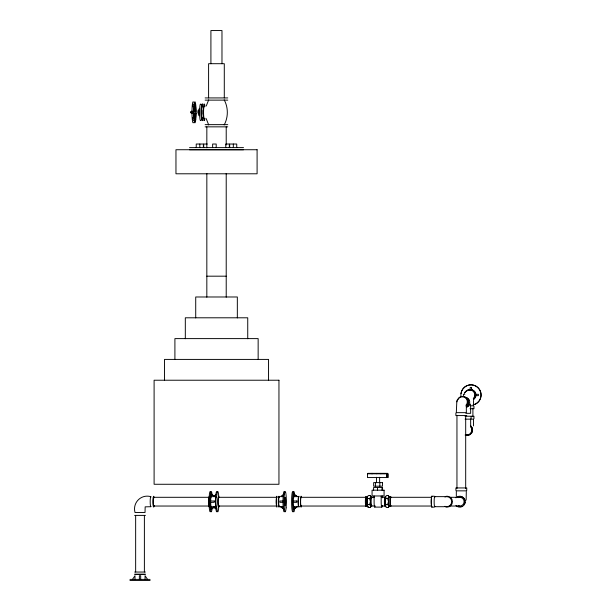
<?xml version="1.0" encoding="UTF-8"?>
<svg xmlns="http://www.w3.org/2000/svg" width="611" height="611" viewBox="0 0 611 611"><rect width="100%" height="100%" fill="white"/><g stroke="black" fill="none" stroke-linecap="round" stroke-linejoin="round"><path stroke-width="0.92" d="M386.61 477.55L386.61 473.792M387.68 477.55L387.68 473.792L367.914 473.792M470.646 419.154L470.661 425.959M471.066 418.734L471.066 416.236L465.024 416.236M387.053 477.55L387.061 473.8M388.13 473.8L388.122 477.55L367.471 477.55L367.463 473.8M193.886 111.523L194.313 105.046L194.695 111.523L192.977 111.523M473.525 425.959L473.54 419.154L465.07 419.154M192.709 117.808L192.595 119.573L192.457 118.633M192.977 113.096L194.695 113.096L194.313 119.573L193.886 113.096M195.314 104.26C195.001 116.525 193.87 108.643 194.886 103.358L195.314 104.26L193.595 104.26M466.147 500.088L466.323 490.847L456.318 490.847L456.318 496.262M192.457 105.986L192.595 105.046L192.709 106.81M198.216 112.752L198.17 111.676L198.239 112.141M471.165 389.948L471.585 387.427L470.264 387.427L469.851 389.948L471.585 389.948L471.585 387.427M456.852 400.869L456.31 412.654L466.338 412.654L466.338 407.239M192.053 112.974L191.923 113.646L191.923 110.973L192.053 111.637M456.921 401.832L457.341 399.739M195.314 120.359L194.886 121.253C193.855 115.968 194.985 108.078 195.314 120.359L193.595 120.359M198.277 113.944L198.17 110.423L198.323 110.973M370.151 507.527L370.74 506.03L369.563 504.556L370.442 501.532L369.556 498.561L370.74 497.041L370.144 495.544L368.372 495.544L367.203 497.041L367.791 498.561L366.906 501.532L367.791 504.556L367.203 506.03L368.38 507.527L370.151 507.527L371.328 506.03M385.862 498.515L387.626 498.515L388.802 497.041A5.194 0.588 -90 0 1 389.39 497.041L388.222 495.544L386.45 495.544L385.266 497.041L385.862 498.515L384.976 501.532A5.194 0.588 -90 0 0 385.854 506.038M385.854 497.041A5.194 0.588 -90 0 0 384.976 501.524L385.854 504.51L385.266 506.03L386.442 507.527L388.214 507.527L388.802 506.03L387.626 504.51L388.512 501.532A5.194 0.588 90 0 1 388.802 497.041L388.222 495.544M206.235 106.024L208.71 99.814M224.168 124.965C228.377 117.213 228.377 107.559 224.168 99.814M464.314 393.285L465.353 391.697M464.795 392.888L465.972 391.116M132.465 579.396L134.985 575.722L134.985 579.396M388.214 507.527L389.39 506.038M213.72 496.132L216.057 494.62M210.673 502.334A5.079 0.573 -90 0 0 211.169 506.702L211.169 509.223L214.82 506.702M211.169 509.223L214.973 506.702L211.169 506.702M284.069 494.116L280.418 496.636L283.153 496.636M293.219 502.334A5.079 0.573 -90 0 0 293.708 506.702L293.708 509.223L297.366 506.702M293.708 509.223L297.511 506.702L293.708 506.702M205.128 97.928L227.758 97.928M205.128 100.128L227.758 100.128M193 111.233L194.718 111.233M193 113.386L194.718 113.386M205.128 124.644L227.758 124.644M205.128 126.844L227.758 126.844M207.305 144.028L203.715 144.028L203.715 147.618M189.555 147.618L243.499 147.618M189.555 149.771L243.499 149.771M206.831 276.18L226.215 276.18M464.811 394.316L463.421 394.316L463.421 395.645M475.511 394.316L478.428 394.316L478.428 395.645L475.511 395.645M469.928 405.803L473.54 405.803L473.54 400.388M470.042 408.713L473.96 408.713L473.96 406.216M465.826 413.326L470.653 413.326L470.638 406.514M466.758 415.564L455.882 415.564L455.882 413.067M471.257 416.236L473.96 416.236L473.96 418.734M367.914 473.349L387.68 473.349M210.673 501.005A5.079 0.573 90 0 1 211.169 496.636L211.322 494.116L214.973 496.636M293.708 496.636L293.708 494.116L297.511 496.636L293.708 496.636A5.079 0.573 90 0 0 293.219 501.005M431.817 496.208L434.299 496.208M150.772 496.636C141.011 493.917 132.327 502.784 135.016 512.492L145.021 512.492L145.166 506.847L150.772 506.702M211.169 496.636L215.729 496.636M434.711 496.636L444.067 496.636M153.193 497.301L209.344 497.301M218.623 497.301L276.768 497.301M301.154 497.301L366.73 497.301M370.526 497.301L374.329 497.301M381.936 497.301L385.732 497.301M390.482 497.301L431.351 497.301M449.803 497.301L459.678 497.301M367.791 498.561L369.556 498.561M283.573 501.005L279.922 501.005L279.922 502.334L283.573 502.334M367.791 504.556L369.563 504.556M385.854 504.51L387.626 504.51M153.193 506.038L209.344 506.038M218.623 506.038L276.768 506.038M301.154 506.038L366.73 506.038M370.526 506.038L375.284 506.038M381.936 506.038L385.732 506.038M388.588 506.038L431.351 506.038M449.803 506.038L459.678 506.038M283.153 506.702L280.418 506.702L284.069 509.223M434.711 506.702L444.067 506.702M374.734 507.099L381.806 507.099M431.817 507.13L434.299 507.13M134.596 515.401L145.449 515.401M134.634 572.049L145.403 572.049M134.634 574.149L145.403 574.149M134.985 574.493L145.051 574.493M129.944 579.396L150.1 579.396M129.944 580.45L150.1 580.45M293.708 494.116L297.366 496.636M280.564 506.702L283.489 508.719M211.169 494.116L214.82 496.636M213.865 507.206L216.057 508.719M213.72 507.206L215.904 508.719M370.144 495.544L371.32 497.026M147.572 579.396L145.051 575.722L145.051 579.396M208.71 124.965L206.19 118.595M367.532 496.537A5.003 0.565 -90 0 0 366.936 502.525A5.003 0.565 -90 0 0 367.746 506.015L368.38 507.527M387.626 498.515L388.512 501.532A5.194 0.588 -90 0 0 388.871 506.328A5.194 0.588 -90 0 0 389.513 505.205M470.508 404.085L470.585 405.208M472.906 408.194L472.906 416.755M466.743 490.434L466.743 487.937L455.898 487.937L455.898 490.434M465.689 415.564L465.689 488.487M456.952 415.564L456.952 488.487M384.006 473.349L384.006 473.792M382.562 490.19L382.562 487.517L373.588 487.517L373.588 490.19M382.433 495.972L382.433 497.828M382.012 487.517L382.012 490.19M381.951 473.349L381.951 473.792M381.172 495.972L381.172 501.532A5.56 0.626 -90 0 0 381.562 506.672A5.56 0.626 -90 0 0 382.249 505.465M380.241 473.349L380.241 473.792M379.851 482.621L379.851 486.188M379.622 477.283L379.622 482.621M377.522 487.517L377.522 490.19M376.811 473.349L376.811 473.792M376.529 477.283L376.529 482.621M375.429 482.621L375.429 486.188M374.1 495.972L374.1 501.532A5.56 0.626 -90 0 0 374.894 506.909M372.573 473.349L372.573 473.792M371.198 473.349L371.198 473.792M293.86 494.116L293.86 496.636A5.079 0.573 90 0 1 294.006 496.98M293.86 509.223L293.86 506.702A5.079 0.573 -90 0 0 294.006 506.359M268.55 380.386L268.55 359.413L164.504 359.413L164.504 380.386M258.148 359.551L258.148 338.609L174.906 338.609L174.906 359.551M247.738 338.723L247.738 317.796L185.316 317.796L185.316 338.723M237.335 317.903L237.335 296.984L195.719 296.984L195.719 317.903M236.74 147.618L236.74 144.028L229.667 144.028L229.667 147.618M233.326 144.028L233.326 147.618M229.331 147.618L229.331 144.028L225.765 144.028L225.765 147.618M226.215 126.844L226.215 144.937M226.215 173.471L226.215 297.175M224.29 97.928L224.29 63.697L208.595 63.697L208.595 97.928M221.976 63.697L221.976 30.55L210.91 30.55L210.91 63.697M216.202 147.618L216.202 144.028L212.636 144.028L212.636 147.618M211.322 494.116L211.322 496.636A5.079 0.573 90 0 1 211.467 496.98M211.322 509.223L211.322 506.702A5.079 0.573 -90 0 0 211.467 506.359M206.839 126.844L206.831 147.793M206.839 173.471L206.831 297.175M203.371 147.618L203.371 144.028L196.23 144.028L196.23 147.618M199.805 144.028L199.805 147.618M144.387 515.837L144.387 571.995M140.683 579.396L140.683 575.722L139.361 575.722L139.361 579.396M135.65 515.837L135.65 571.995M193.481 122.483A10.532 1.191 -90 0 1 191.976 112.309A10.532 1.191 -90 0 1 193.481 102.136M202.539 119.458A8.256 0.932 90 0 1 201.141 112.309A8.256 0.932 90 0 1 202.539 105.153M200.752 120.283A8.256 0.932 -90 0 1 199.576 112.309A8.256 0.932 -90 0 1 200.752 104.328M199.385 114.753A3.46 0.39 90 0 1 198.827 114.753A3.46 0.39 90 0 1 198.827 109.865A3.46 0.39 90 0 1 199.385 109.865M202.485 118.572A7.233 0.817 -90 0 1 201.263 113.249A7.233 0.817 -90 0 1 202.287 105.321M204.929 118.198A8.333 0.939 90 0 1 203.593 118.198A8.333 0.939 90 0 1 203.593 106.413A8.333 0.939 90 0 1 204.929 106.413M202.944 120.352A8.333 0.939 -90 0 1 201.752 112.309A8.333 0.939 -90 0 1 202.944 104.26M202.485 119.29A7.233 0.817 -90 0 1 202.119 117.419M201.905 114.181A7.233 0.817 -90 0 1 201.905 110.438M202.119 107.192A7.233 0.817 -90 0 1 202.485 105.321M204.441 118.381A6.286 0.71 -90 0 1 203.555 111.485A6.286 0.71 -90 0 1 204.616 106.864M284.291 511.743A10.166 1.153 -90 0 1 283 500.34A10.166 1.153 -90 0 1 284.581 492.283M279.487 506.359A5.079 0.573 90 0 1 278.692 501.669A5.079 0.573 90 0 1 279.487 496.98M279.296 505.977A5.43 0.611 -90 0 1 278.471 505.335A5.43 0.611 -90 0 1 278.471 498.003A5.43 0.611 -90 0 1 279.296 497.362M277.073 506.687A5.43 0.611 -90 0 1 276.225 501.669A5.43 0.611 -90 0 1 277.073 496.651M276.646 497.629A4.369 0.496 -90 0 1 277.027 497.629M277.027 505.709A4.369 0.496 -90 0 1 276.646 505.709M276.447 504.327A4.369 0.496 -90 0 1 276.447 499.011M212.154 507.856A10.166 1.153 90 0 1 210.467 509.162A10.166 1.153 90 0 1 210.467 494.177A10.166 1.153 90 0 1 212.154 495.483M210.352 511.743A10.166 1.153 -90 0 1 209.061 500.34A10.166 1.153 -90 0 1 210.642 492.283M216.34 506.359A5.079 0.573 -90 0 1 215.546 501.669A5.079 0.573 -90 0 1 216.34 496.98M216.699 506.687A5.43 0.611 90 0 1 215.851 502.379A5.43 0.611 90 0 1 216.538 496.285M218.921 505.977A5.43 0.611 90 0 1 218.096 505.335A5.43 0.611 90 0 1 218.096 498.003A5.43 0.611 90 0 1 218.921 497.362M218.738 505.709A4.369 0.496 -90 0 1 218.051 501.669A4.369 0.496 -90 0 1 218.738 497.629M466.224 391.422A5.033 5.003 -90 0 1 473.304 391.422A5.033 5.003 -90 0 1 473.304 398.54M468.018 389.933A5.461 5.423 -90 0 1 473.93 398.838M466.254 391.116A5.461 5.423 -90 0 1 467.384 390.253M466.56 397.853A5.033 5.018 -90 0 1 467.69 398.509M468.186 398.945A5.033 5.018 -90 0 1 469.271 400.579M469.271 404.429A5.033 5.018 -90 0 1 468.186 406.063M467.446 399.411A4.369 4.353 -90 0 1 466.033 406.536M464.368 397.043A5.461 5.438 -90 0 1 466.445 407.545M470.401 426.409A5.033 5.003 -90 0 1 465.567 434.833M471.028 426.111A5.461 5.423 -90 0 1 465.116 435.017M460.915 396.31A10.166 10.097 -90 0 1 469.317 384.945A10.166 10.097 -90 0 1 480.842 393.072A10.166 10.097 -90 0 1 473.113 404.902M472.853 390.292A5.079 5.041 -90 0 1 475.923 394.316M475.923 395.645A5.079 5.041 -90 0 1 473.999 399.006M461.03 393.652A10.166 10.097 -90 0 1 471.196 384.815A10.166 10.097 -90 0 1 481.094 393.95A10.166 10.097 -90 0 1 473.227 404.902M473.441 390.956A5.079 5.041 -90 0 1 474.373 391.888M475.03 393.041A5.079 5.041 -90 0 1 475.373 394.316M475.373 395.645A5.079 5.041 -90 0 1 475.03 396.921M474.373 398.074A5.079 5.041 -90 0 1 473.441 399.006M469.714 389.948A5.079 5.041 -90 0 1 471.028 389.948M468.27 389.963A5.43 5.392 -90 0 1 473.617 399.288M468.026 389.963A5.43 5.392 -90 0 1 473.38 399.288M371.878 505.427A4.453 0.504 -90 0 1 371.129 501.455A4.453 0.504 -90 0 1 371.893 497.721M371.45 505.205A5.186 0.588 -90 0 1 370.617 505.205A5.186 0.588 -90 0 1 370.617 497.866A5.186 0.588 -90 0 1 371.45 497.866M366.325 505.289A5.003 0.565 -90 0 1 365.554 505.16A5.003 0.565 -90 0 1 365.5 498.416A5.003 0.565 -90 0 1 366.264 497.362M367.791 506.03A5.194 0.588 -90 0 1 366.913 502.211A5.194 0.588 -90 0 1 367.646 496.522M367.035 503.869A4.674 0.527 -90 0 1 367.035 499.202M367.356 497.018A4.674 0.527 -90 0 1 367.494 496.865M370.793 505.213A4.246 0.481 -90 0 1 370.617 499.408A4.246 0.481 -90 0 1 371.274 497.858M371.152 505.641A4.246 0.481 -90 0 1 370.908 505.641M365.676 505.175A4.369 0.496 -90 0 1 365.538 499.118A4.369 0.496 -90 0 1 366.218 497.896M366.165 505.45A4.369 0.496 -90 0 1 365.79 505.679M385.06 505.809A4.453 0.504 -90 0 1 384.418 501.028A4.453 0.504 -90 0 1 385.167 497.644M390.956 505.709A5.003 0.565 -90 0 1 390.2 504.655A5.003 0.565 -90 0 1 390.253 497.904A5.003 0.565 -90 0 1 391.025 497.782M389.413 505.709A5.003 0.565 -90 0 1 388.535 501.845A5.003 0.565 -90 0 1 389.352 497.056M389.367 505.58A4.674 0.527 -90 0 1 388.833 505.58M388.642 503.869A4.674 0.527 -90 0 1 388.642 499.202M388.963 497.018A4.674 0.527 -90 0 1 389.238 497.018M385.32 497.858A4.246 0.481 -90 0 1 385.801 497.858M385.686 505.641A4.246 0.481 -90 0 1 385.442 505.641M385.22 504.541A4.246 0.481 -90 0 1 385.22 498.53M390.803 505.679A4.369 0.496 90 0 1 390.154 501.234A4.369 0.496 90 0 1 390.864 497.621M150.986 506.32A5.033 0.573 -90 0 1 150.199 501.669A5.033 0.573 -90 0 1 150.986 497.018M153.857 505.717A4.384 0.496 -90 0 1 153.17 501.669A4.384 0.496 -90 0 1 153.857 497.621M154.102 505.534A5.461 0.619 -90 0 1 153.231 505.534A5.461 0.619 -90 0 1 153.231 497.812A5.461 0.619 -90 0 1 154.102 497.812M215.691 496.98A10.166 1.153 -90 0 1 217.157 492.283M216.867 511.743A10.166 1.153 -90 0 1 215.691 506.359M218.822 505.557A10.166 1.153 90 0 1 216.844 507.856M216.844 495.483A10.166 1.153 90 0 1 218.822 497.782M209.329 507.054A5.43 0.611 -90 0 1 208.794 501.669A5.43 0.611 -90 0 1 209.329 496.285M209.222 505.709A4.369 0.496 -90 0 1 208.916 501.669A4.369 0.496 -90 0 1 209.222 497.629M470.852 426.409A5.033 5.003 -90 0 1 471.936 431.901M471.646 432.489A5.033 5.003 -90 0 1 470.852 433.535M468.614 434.833A5.033 5.003 -90 0 1 467.316 435.009M470.821 426.111A5.461 5.423 -90 0 1 465.574 435.246M460.098 496.636A5.033 5.003 -90 0 1 463.146 497.675M464.062 498.599A5.033 5.003 -90 0 1 465.055 501.02M465.055 502.326A5.033 5.003 -90 0 1 464.062 504.739M462.008 506.32A5.033 5.003 -90 0 1 460.747 506.664M458.181 497.018A5.033 5.003 -90 0 1 459.449 496.674M458.105 497.629A4.369 4.338 -90 0 1 464.108 501.669A4.369 4.338 -90 0 1 458.105 505.709M455.928 497.812A5.461 5.423 -90 0 1 463.604 497.812A5.461 5.423 -90 0 1 463.604 505.534A5.461 5.423 -90 0 1 455.928 505.534M457.692 399.907A5.033 5.018 -90 0 1 465.108 397.646A5.033 5.018 -90 0 1 465.865 405.391M457.57 399.739A5.461 5.438 -90 0 1 465.613 397.295A5.461 5.438 -90 0 1 466.437 405.696M294.701 507.856A10.166 1.153 90 0 1 293.005 509.162A10.166 1.153 90 0 1 293.005 494.177A10.166 1.153 90 0 1 294.701 495.483M292.89 511.743A10.166 1.153 -90 0 1 291.6 500.34A10.166 1.153 -90 0 1 293.181 492.283M298.878 506.359A5.079 0.573 -90 0 1 298.084 501.669A5.079 0.573 -90 0 1 298.878 496.98M299.237 506.687A5.43 0.611 90 0 1 298.397 502.379A5.43 0.611 90 0 1 299.085 496.285M301.467 505.977A5.43 0.611 90 0 1 300.635 505.335A5.43 0.611 90 0 1 300.635 498.003A5.43 0.611 90 0 1 301.467 497.362M301.276 505.709A4.369 0.496 -90 0 1 300.597 501.669A4.369 0.496 -90 0 1 301.276 497.629M444.777 497.018A5.033 5.003 -90 0 1 451.689 501.669A5.033 5.003 -90 0 1 444.777 506.32M434.933 506.32A5.033 0.573 -90 0 1 434.146 501.669A5.033 0.573 -90 0 1 434.933 497.018M431.626 505.709A4.369 0.496 -90 0 1 431.32 501.669A4.369 0.496 -90 0 1 431.626 497.629M444.945 496.628A5.461 5.423 -90 0 1 452.445 501.669A5.461 5.423 -90 0 1 444.945 506.718M432.053 506.718A5.461 0.619 -90 0 1 431.198 501.669A5.461 0.619 -90 0 1 432.053 496.628M190.601 112.141C190.663 114.326 190.838 110.706 190.601 112.141M195.887 113.096L195.467 119.573L195.085 113.096L195.887 113.096M195.467 105.046L195.085 111.523L195.887 111.523L195.467 105.046M257.094 149.733L175.96 149.733L175.96 173.791L257.094 173.791L257.094 149.733M278.952 380.225L154.102 380.225L154.102 484.271L278.952 484.271L278.952 380.225M382.494 482.621L373.657 482.621L373.657 486.188L382.494 486.188L382.494 482.621M384.082 490.19L372.068 490.19L372.068 495.972L384.082 495.972L384.082 490.19M214.324 501.005L210.39 501.005L210.39 502.334L214.324 502.334L214.324 501.005M296.87 501.005L292.929 501.005L292.929 502.334L296.87 502.334L296.87 501.005M195.734 119.756A10.532 1.191 -90 0 0 195.199 102.136A10.532 1.191 -90 0 0 193.74 115.036A10.532 1.191 -90 0 0 195.734 119.756M286.101 507.856A10.166 1.153 -90 0 0 285.337 491.595A10.166 1.153 -90 0 0 284.123 505.557A10.166 1.153 -90 0 0 286.101 507.856M285.581 504.327A4.369 0.496 -90 0 0 285.253 497.339A4.369 0.496 -90 0 0 284.726 503.342A4.369 0.496 -90 0 0 285.581 504.327"/></g></svg>
